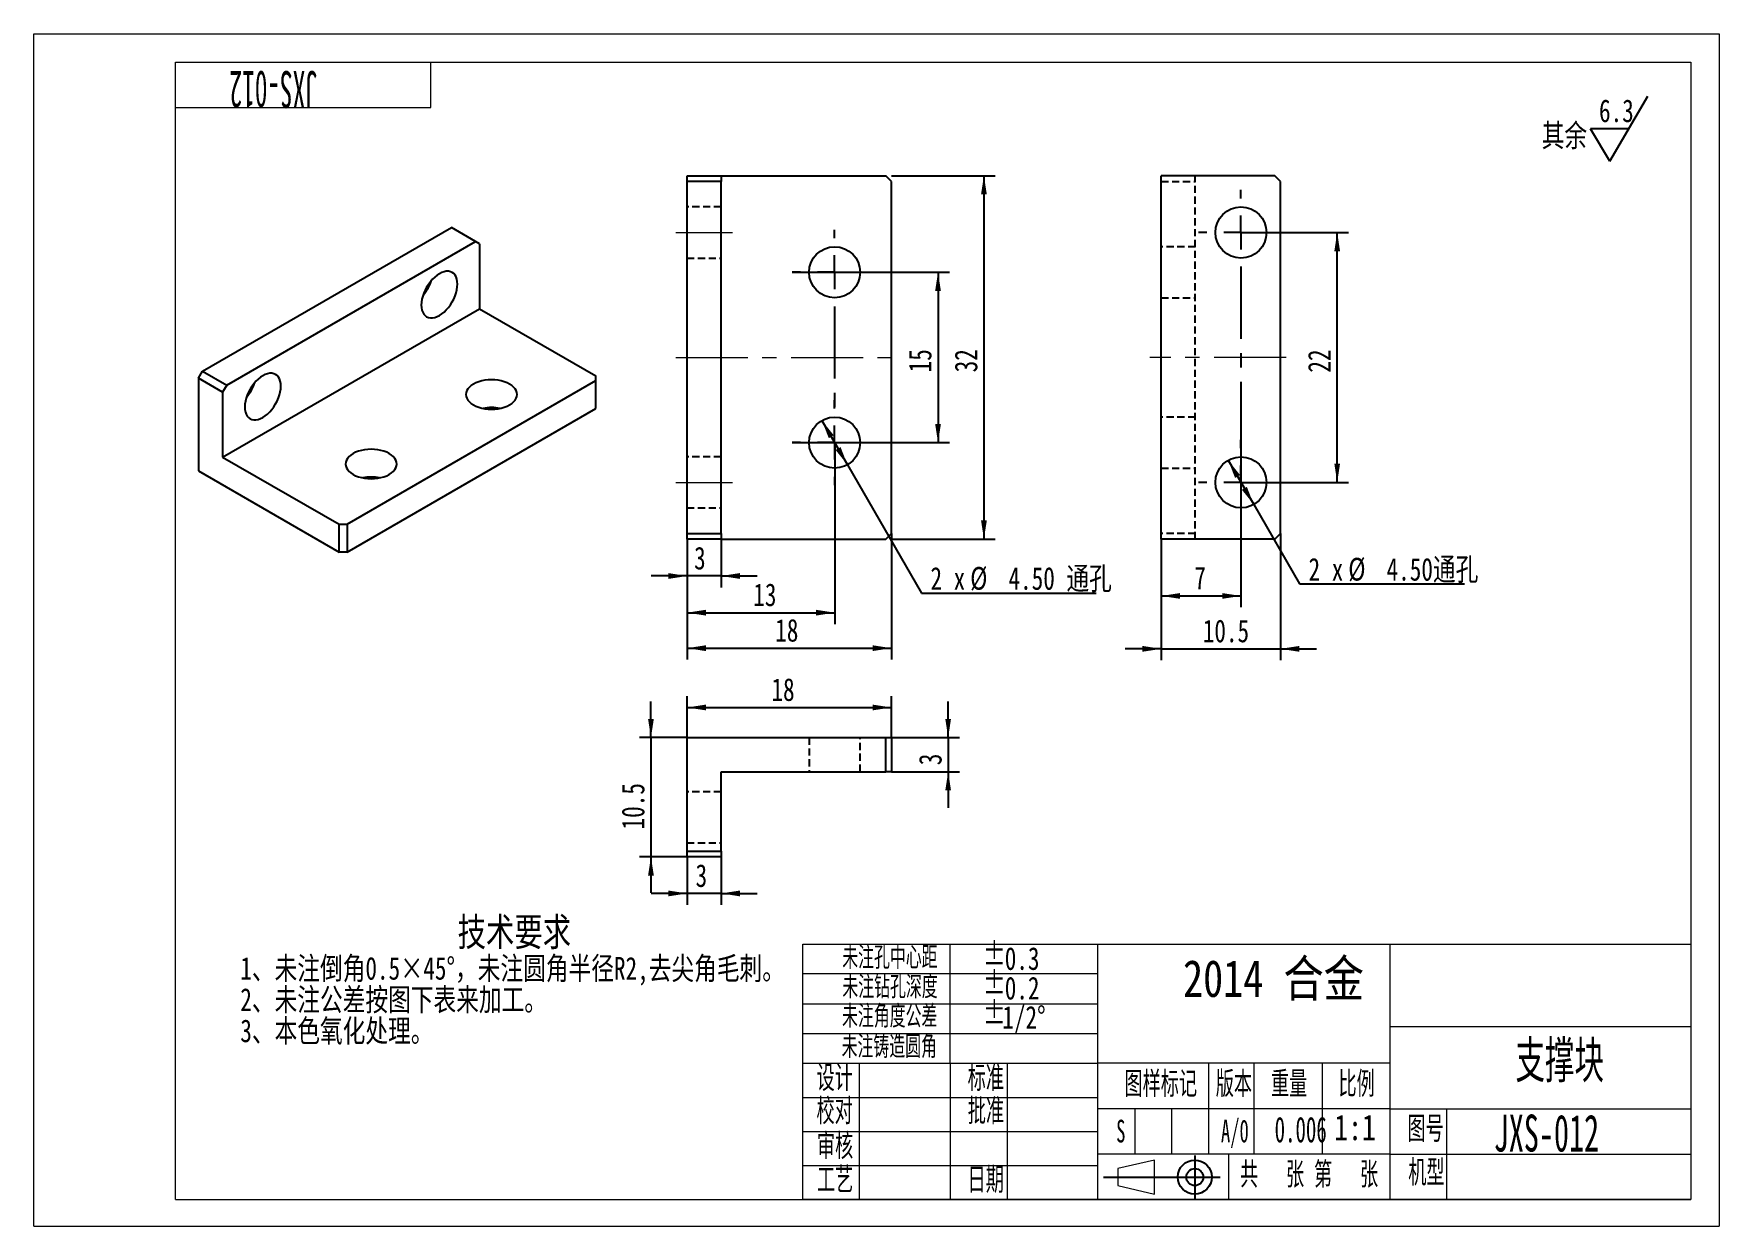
# Model space of a CAD drawing. Header units: millimetres. Extents: x 0 to 297, y 0 to 210.
import ezdxf

# ---------------------------------------------------------------- set-up
doc = ezdxf.new("R2010")
doc.units = ezdxf.units.MM
doc.linetypes.add('CENTERX2', pattern=[20.32, 12.7, -2.54, 2.54, -2.54])
doc.linetypes.add('HIDDEN', pattern=[1.905, 1.27, -0.635])
for name, color, linetype in [('04', 2, 'HIDDEN'), ('05', 4, 'CENTERX2'), ('06', 5, 'Continuous'), ('12', 3, 'Continuous')]:
    doc.layers.add(name, color=color, linetype=linetype)
doc.styles.add('SLDTEXTSTYLE0', font='HYSWLONGFANGSONG.TTF', dxfattribs={"bigfont": 'bigfont'})
doc.styles.add('SLDTEXTSTYLE1', font='HYSWLONGFANGSONG.TTF')
doc.styles.add('SLDTEXTSTYLE2', font='HYSWLONGFANGSONG.TTF', dxfattribs={"width": 0.8, "bigfont": 'bigfont'})
doc.styles.add('SLDTEXTSTYLE3', font='仿宋_GB2312', dxfattribs={"width": 0.8})
doc.styles.add('SLDTEXTSTYLE4', font='HYSWLONGFANGSONG.TTF', dxfattribs={"width": 0.67})
doc.styles.add('SLDTEXTSTYLE5', font='HYSWLONGFANGSONG.TTF', dxfattribs={"width": 0.8})
doc.styles.add('SLDTEXTSTYLE6', font='仿宋_GB2312', dxfattribs={"width": 0.8, "bigfont": 'bigfont'})
doc.dimstyles.new('SLDDIMSTYLE0', dxfattribs={"dimtxt": 4, "dimasz": 3.302, "dimexe": 0, "dimexo": 0.0625, "dimgap": 1, "dimtad": 2, "dimlfac": 0.5, "dimrnd": 1e-09, "dimzin": 12, "dimdsep": 46, "dimtxsty": 'SLDTEXTSTYLE1', "dimsah": 1, "dimcen": 0.09, "dimadec": 0, "dimazin": 3, "dimtfac": 1, "dimtofl": 0, "dimtmove": 0, "dimatfit": 3, "dimfxl": 1, "dimfrac": 2, "dimtolj": 1, "dimtzin": 12, "dimarcsym": 0})
doc.dimstyles.new('SLDDIMSTYLE1', dxfattribs={"dimtxt": 4, "dimasz": 3.302, "dimexe": 0, "dimexo": 0.0625, "dimgap": 1, "dimtad": 2, "dimlfac": 0.5, "dimrnd": 1e-09, "dimzin": 12, "dimdsep": 46, "dimtxsty": 'SLDTEXTSTYLE1', "dimsah": 1, "dimcen": 0.09, "dimadec": 0, "dimazin": 3, "dimtfac": 1, "dimtmove": 0, "dimatfit": 0, "dimfxl": 1, "dimfrac": 2, "dimtolj": 1, "dimtzin": 12, "dimarcsym": 0})
doc.dimstyles.new('SLDDIMSTYLE2', dxfattribs={"dimtxt": 4, "dimasz": 3.302, "dimexe": 0, "dimexo": 0.0625, "dimgap": 1, "dimtad": 0, "dimtih": 1, "dimtoh": 1, "dimdec": 0, "dimlfac": 0.5, "dimrnd": 1e-09, "dimzin": 12, "dimdsep": 46, "dimtxsty": 'SLDTEXTSTYLE1', "dimsah": 1, "dimcen": 0, "dimadec": 0, "dimazin": 3, "dimtfac": 1, "dimtmove": 0, "dimatfit": 3, "dimfxl": 1, "dimfrac": 2, "dimtolj": 1, "dimtzin": 12, "dimarcsym": 0})

# ---------------------------------------------------------------- blocks, each defined once
blk = doc.blocks.new('块2')
at = {"color": 7, "linetype": 'Continuous', "lineweight": 15}
for p, q in [((265.02, 12.24), (258.52, 10.74)), ((265.02, 6.24), (265.02, 12.24)), ((258.52, 10.74), (258.52, 7.74)), ((258.52, 7.74), (265.02, 6.24))]:
    blk.add_line(p, q, dxfattribs=at)
for p, q in [((272.1, 13.04), (272.1, 5.42)), ((256.01, 9.24), (276.57, 9.24))]:
    blk.add_line(p, q)
for radius in [3, 1.5]:
    blk.add_circle((272.1, 9.24), radius)
blk = doc.blocks.new('SW_NOTE_0')
at = {"layer": '12', "color": 0, "attachment_point": 1, "style": 'SLDTEXTSTYLE0'}
for s, insert, char_height in [('技术要求', (0, 6.45), 5), ('1、未注倒角0.5×45°，未注圆角半径R2,去尖角毛刺。', (-38.28, -0.47), 4), ('2、未注公差按图下表来加工。', (-38.28, -5.97), 4), ('3、本色氧化处理。', (-38.28, -11.47), 4)]:
    blk.add_mtext(s, dxfattribs=dict(at, insert=insert, char_height=char_height))
blk = doc.blocks.new('SW_SFSYMBOL_0')
at = {"layer": '12', "color": 0}
for p, q in [((1.88, -5.71), (8.62, 5.71)), ((1.88, -5.71), (-1.49, 0)), ((5.25, 0), (-1.49, 0))]:
    blk.add_line(p, q, dxfattribs=at)
at = {"layer": '12', "color": 0, "insert": (0, 5.16), "char_height": 4, "attachment_point": 1, "style": 'SLDTEXTSTYLE1'}
blk.add_mtext('6.3', dxfattribs=at)
blk = doc.blocks.new('_D')
at = {"layer": '12', "transparency": 16777216}
for p, q in [((151.14, 185), (169.44, 185)), ((167.44, 185), (167.44, 121)), ((151.14, 121), (169.44, 121))]:
    blk.add_line(p, q, dxfattribs=at)
for points in [[(167.44, 185), (166.93, 181.69), (167.95, 181.69)], [(167.44, 121), (167.95, 124.3), (166.93, 124.3)]]:
    blk.add_solid(points, dxfattribs=at)
at = {"layer": '12', "transparency": 16777216, "insert": (162.28, 150.37, -4.5), "char_height": 4, "attachment_point": 1, "rotation": 90, "style": 'SLDTEXTSTYLE1'}
blk.add_mtext('32', dxfattribs=at)
blk = doc.blocks.new('_D_1')
at = {"layer": '12', "transparency": 16777216}
for p, q in [((133.64, 168), (161.35, 168)), ((159.35, 168), (159.35, 138)), ((133.64, 138), (161.35, 138))]:
    blk.add_line(p, q, dxfattribs=at)
for points in [[(159.35, 168), (158.84, 164.69), (159.86, 164.69)], [(159.35, 138), (159.86, 141.3), (158.84, 141.3)]]:
    blk.add_solid(points, dxfattribs=at)
at = {"layer": '12', "transparency": 16777216, "insert": (154.19, 150.37, -4.5), "char_height": 4, "attachment_point": 1, "rotation": 90, "style": 'SLDTEXTSTYLE1'}
blk.add_mtext('15', dxfattribs=at)
blk = doc.blocks.new('_D_2')
at = {"layer": '12', "transparency": 16777216}
for p, q in [((151.14, 122), (151.14, 99.8)), ((115.14, 121), (115.14, 99.8)), ((115.14, 101.8), (151.14, 101.8))]:
    blk.add_line(p, q, dxfattribs=at)
for points in [[(115.14, 101.8), (118.44, 101.29), (118.44, 102.31)], [(151.14, 101.8), (147.83, 102.31), (147.83, 101.29)]]:
    blk.add_solid(points, dxfattribs=at)
at = {"layer": '12', "transparency": 16777216, "insert": (130.67, 106.95, -4.5), "char_height": 4, "attachment_point": 1, "style": 'SLDTEXTSTYLE1'}
blk.add_mtext('18', dxfattribs=at)
blk = doc.blocks.new('_D_3')
at = {"layer": '12', "transparency": 16777216}
for p, q in [((115.14, 121), (115.14, 112.51)), ((121.14, 121), (121.14, 112.51)), ((115.14, 114.51), (108.79, 114.51)), ((121.14, 114.51), (115.14, 114.51)), ((121.14, 114.51), (127.49, 114.51))]:
    blk.add_line(p, q, dxfattribs=at)
for points in [[(115.14, 114.51), (111.83, 115.02), (111.83, 114)], [(121.14, 114.51), (124.44, 114), (124.44, 115.02)]]:
    blk.add_solid(points, dxfattribs=at)
at = {"layer": '12', "transparency": 16777216, "insert": (116.37, 119.66, -4.5), "char_height": 4, "attachment_point": 1, "style": 'SLDTEXTSTYLE1'}
blk.add_mtext('3', dxfattribs=at)
blk = doc.blocks.new('_D_4')
at = {"layer": '12', "transparency": 16777216}
for p, q in [((141.14, 138), (141.14, 106.05)), ((115.14, 121), (115.14, 106.05)), ((115.14, 108.05), (141.14, 108.05))]:
    blk.add_line(p, q, dxfattribs=at)
for points in [[(115.14, 108.05), (118.44, 107.54), (118.44, 108.56)], [(141.14, 108.05), (137.83, 108.56), (137.83, 107.54)]]:
    blk.add_solid(points, dxfattribs=at)
at = {"layer": '12', "transparency": 16777216, "insert": (126.8, 113.21, -4.5), "char_height": 4, "attachment_point": 1, "style": 'SLDTEXTSTYLE1'}
blk.add_mtext('13', dxfattribs=at)
blk = doc.blocks.new('_D_5')
at = {"layer": '12', "transparency": 16777216}
for p, q in [((138.89, 141.89), (143.39, 134.1)), ((143.39, 134.1), (156.43, 111.5)), ((156.43, 111.5), (187.24, 111.5))]:
    blk.add_line(p, q, dxfattribs=at)
for points in [[(138.89, 141.89), (140.1, 138.78), (140.98, 139.29)], [(143.39, 134.1), (142.18, 137.21), (141.3, 136.7)]]:
    blk.add_solid(points, dxfattribs=at)
at = {"layer": '12', "transparency": 16777216, "char_height": 4, "attachment_point": 1}
for s, insert, style in [('2 x ', (158.02, 116.08, -4.5), 'SLDTEXTSTYLE1'), ('%%c', (165.02, 116.1, -4.5), 'SLDTEXTSTYLE1'), (' 4.50 通孔', (169.73, 116.08, -4.5), 'SLDTEXTSTYLE0')]:
    blk.add_mtext(s, dxfattribs=dict(at, insert=insert, style=style))
blk = doc.blocks.new('SW_CENTERMARKSYMBOL_0')
at = {"layer": '05', "color": 0}
for p, q in [((0, 6), (0, 7.5)), ((0, 0), (0, 3)), ((-6, 0), (-7.5, 0)), ((0, 0), (-3, 0)), ((0, 0), (0, -3)), ((0, 0), (3, 0)), ((6, 0), (7.5, 0)), ((0, -6), (0, -7.5))]:
    blk.add_line(p, q, dxfattribs=at)
blk = doc.blocks.new('SW_CENTERMARKSYMBOL_1')
at = {"layer": '05', "color": 0}
for p, q in [((0, 6), (0, 7.5)), ((0, 0), (0, 3)), ((-6, 0), (-7.5, 0)), ((0, 0), (-3, 0)), ((0, 0), (0, -3)), ((0, 0), (3, 0)), ((6, 0), (7.5, 0)), ((0, -6), (0, -7.5))]:
    blk.add_line(p, q, dxfattribs=at)
blk = doc.blocks.new('SW_CENTERMARKSYMBOL_2')
at = {"layer": '05', "color": 0}
for p, q in [((0, 6), (0, 7.5)), ((0, 0), (0, 3)), ((0, 0), (-3, 0)), ((0, 0), (3, 0)), ((0, 0), (0, -3)), ((6, 0), (7.5, 0)), ((-6, 0), (-7.5, 0)), ((0, -6), (0, -24)), ((0, -30), (0, -27)), ((-6, -30), (-7.5, -30)), ((0, -30), (-3, -30)), ((0, -30), (3, -30)), ((0, -30), (0, -33)), ((6, -30), (7.5, -30)), ((0, -36), (0, -37.5))]:
    blk.add_line(p, q, dxfattribs=at)
blk = doc.blocks.new('_D_6')
at = {"layer": '12', "transparency": 16777216}
for p, q in [((212.73, 138.5), (212.73, 109)), ((198.69, 121), (198.69, 109)), ((198.69, 111), (212.73, 111))]:
    blk.add_line(p, q, dxfattribs=at)
for points in [[(198.69, 111), (201.99, 110.49), (201.99, 111.5)], [(212.73, 111), (209.43, 111.5), (209.43, 110.49)]]:
    blk.add_solid(points, dxfattribs=at)
at = {"layer": '12', "transparency": 16777216, "insert": (204.51, 116.15, 12), "char_height": 4, "attachment_point": 1, "style": 'SLDTEXTSTYLE1'}
blk.add_mtext('7', dxfattribs=at)
blk = doc.blocks.new('_D_7')
at = {"layer": '12', "transparency": 16777216}
for p, q in [((219.69, 122), (219.69, 99.68)), ((198.69, 121), (198.69, 99.68)), ((198.69, 101.68), (192.34, 101.68)), ((198.69, 101.68), (219.69, 101.68)), ((219.69, 101.68), (226.04, 101.68))]:
    blk.add_line(p, q, dxfattribs=at)
for points in [[(198.69, 101.68), (195.38, 102.19), (195.38, 101.17)], [(219.69, 101.68), (222.99, 101.17), (222.99, 102.19)]]:
    blk.add_solid(points, dxfattribs=at)
at = {"layer": '12', "transparency": 16777216, "insert": (206, 106.84, 12), "char_height": 4, "attachment_point": 1, "style": 'SLDTEXTSTYLE1'}
blk.add_mtext('10.5', dxfattribs=at)
blk = doc.blocks.new('_D_8')
at = {"layer": '12', "transparency": 16777216}
for p, q in [((212.73, 175), (231.69, 175)), ((229.69, 131), (229.69, 175)), ((212.73, 131), (231.69, 131))]:
    blk.add_line(p, q, dxfattribs=at)
for points in [[(229.69, 175), (229.18, 171.69), (230.19, 171.69)], [(229.69, 131), (230.19, 134.3), (229.18, 134.3)]]:
    blk.add_solid(points, dxfattribs=at)
at = {"layer": '12', "transparency": 16777216, "insert": (224.53, 150.32, 12), "char_height": 4, "attachment_point": 1, "rotation": 90, "style": 'SLDTEXTSTYLE1'}
blk.add_mtext('22', dxfattribs=at)
blk = doc.blocks.new('_D_9')
at = {"layer": '12', "transparency": 16777216}
for p, q in [((210.48, 134.89), (214.98, 127.1)), ((214.98, 127.1), (223.05, 113.11)), ((223.05, 113.11), (252.11, 113.11))]:
    blk.add_line(p, q, dxfattribs=at)
for points in [[(210.48, 134.89), (211.69, 131.78), (212.57, 132.29)], [(214.98, 127.1), (213.77, 130.21), (212.89, 129.7)]]:
    blk.add_solid(points, dxfattribs=at)
at = {"layer": '12', "transparency": 16777216, "char_height": 4, "attachment_point": 1}
for s, insert, style in [('2 x ', (224.64, 117.69, 12), 'SLDTEXTSTYLE1'), ('%%c', (231.64, 117.71, 12), 'SLDTEXTSTYLE1'), (' 4.50通孔', (236.35, 117.69, 12), 'SLDTEXTSTYLE0')]:
    blk.add_mtext(s, dxfattribs=dict(at, insert=insert, style=style))
blk = doc.blocks.new('SW_CENTERMARKSYMBOL_3')
at = {"layer": '05', "color": 0}
for p, q in [((0, 6), (0, 7.5)), ((0, 0), (0, 3)), ((-6, 0), (-7.5, 0)), ((0, 0), (-3, 0)), ((0, 0), (0, -3)), ((0, 0), (3, 0)), ((6, 0), (7.5, 0)), ((0, -6), (0, -7.5))]:
    blk.add_line(p, q, dxfattribs=at)
blk = doc.blocks.new('SW_CENTERMARKSYMBOL_4')
at = {"layer": '05', "color": 0}
for p, q in [((0, 6), (0, 7.5)), ((0, 0), (0, 3)), ((-6, 0), (-7.5, 0)), ((0, 0), (-3, 0)), ((0, 0), (0, -3)), ((0, 0), (3, 0)), ((6, 0), (7.5, 0)), ((0, -6), (0, -7.5))]:
    blk.add_line(p, q, dxfattribs=at)
blk = doc.blocks.new('SW_CENTERMARKSYMBOL_5')
at = {"layer": '05', "color": 0}
for p, q in [((0, 6), (0, 7.5)), ((0, 0), (0, 3)), ((0, 0), (-3, 0)), ((0, 0), (3, 0)), ((0, 0), (0, -3)), ((6, 0), (7.5, 0)), ((-6, 0), (-7.5, 0)), ((0, -6), (0, -38)), ((0, -44), (0, -41)), ((-6, -44), (-7.5, -44)), ((0, -44), (-3, -44)), ((0, -44), (3, -44)), ((0, -44), (0, -47)), ((6, -44), (7.5, -44)), ((0, -50), (0, -51.5))]:
    blk.add_line(p, q, dxfattribs=at)
blk = doc.blocks.new('_D_10')
at = {"layer": '12', "transparency": 16777216}
for p, q in [((108.77, 86.05), (108.77, 92.4)), ((115.14, 86.05), (106.77, 86.05)), ((108.77, 86.05), (108.77, 65.05)), ((115.14, 65.05), (106.77, 65.05)), ((108.77, 65.05), (108.77, 58.7))]:
    blk.add_line(p, q, dxfattribs=at)
for points in [[(108.77, 86.05), (109.28, 89.35), (108.26, 89.35)], [(108.77, 65.05), (108.26, 61.75), (109.28, 61.75)]]:
    blk.add_solid(points, dxfattribs=at)
at = {"layer": '12', "transparency": 16777216, "insert": (103.61, 69.88), "char_height": 4, "attachment_point": 1, "rotation": 90, "style": 'SLDTEXTSTYLE1'}
blk.add_mtext('10.5', dxfattribs=at)
blk = doc.blocks.new('_D_11')
at = {"layer": '12', "transparency": 16777216}
for p, q in [((161.14, 86.05), (161.14, 92.4)), ((151.14, 86.05), (163.14, 86.05)), ((161.14, 86.05), (161.14, 80.05)), ((151.14, 80.05), (163.14, 80.05)), ((161.14, 80.05), (161.14, 73.7))]:
    blk.add_line(p, q, dxfattribs=at)
for points in [[(161.14, 86.05), (161.64, 89.35), (160.63, 89.35)], [(161.14, 80.05), (160.63, 76.75), (161.64, 76.75)]]:
    blk.add_solid(points, dxfattribs=at)
at = {"layer": '12', "transparency": 16777216, "insert": (155.98, 81.19), "char_height": 4, "attachment_point": 1, "rotation": 90, "style": 'SLDTEXTSTYLE1'}
blk.add_mtext('3', dxfattribs=at)
blk = doc.blocks.new('_D_12')
at = {"layer": '12', "transparency": 16777216}
for p, q in [((115.14, 86.05), (115.14, 93.35)), ((151.14, 86.05), (151.14, 93.35)), ((115.14, 91.35), (151.14, 91.35))]:
    blk.add_line(p, q, dxfattribs=at)
for points in [[(115.14, 91.35), (118.44, 90.85), (118.44, 91.86)], [(151.14, 91.35), (147.83, 91.86), (147.83, 90.85)]]:
    blk.add_solid(points, dxfattribs=at)
at = {"layer": '12', "transparency": 16777216, "insert": (130, 96.51), "char_height": 4, "attachment_point": 1, "style": 'SLDTEXTSTYLE1'}
blk.add_mtext('18', dxfattribs=at)
blk = doc.blocks.new('_D_13')
at = {"layer": '12', "transparency": 16777216}
for p, q in [((115.14, 65.05), (115.14, 56.61)), ((121.14, 65.05), (121.14, 56.61)), ((115.14, 58.61), (108.79, 58.61)), ((121.14, 58.61), (115.14, 58.61)), ((121.14, 58.61), (127.49, 58.61))]:
    blk.add_line(p, q, dxfattribs=at)
for points in [[(115.14, 58.61), (111.83, 59.12), (111.83, 58.1)], [(121.14, 58.61), (124.44, 58.1), (124.44, 59.12)]]:
    blk.add_solid(points, dxfattribs=at)
at = {"layer": '12', "transparency": 16777216, "insert": (116.63, 63.76), "char_height": 4, "attachment_point": 1, "style": 'SLDTEXTSTYLE1'}
blk.add_mtext('3', dxfattribs=at)

msp = doc.modelspace()

# ---------------------------------------------------------------- linework, layer by layer
for p, q in [((115.136, 184.996), (121.136, 184.996)), ((115.136, 183.996), (115.136, 184.996)), ((121.136, 184.996), (121.136, 183.996)), ((121.136, 184.996), (150.136, 184.996)), ((151.136, 183.996), (150.136, 184.996)), ((218.685, 184.996), (198.685, 184.996)), ((198.685, 120.996), (198.685, 184.996)), ((219.685, 183.996), (218.685, 184.996)), ((115.136, 121.996), (115.136, 183.996)), ((121.136, 183.996), (115.136, 183.996)), ((121.136, 121.996), (121.136, 183.996)), ((151.136, 121.996), (151.136, 183.996)), ((219.685, 121.996), (219.685, 183.996)), ((29.768, 150.56), (73.609, 175.869)), ((77.852, 173.42), (73.609, 175.869)), ((34.011, 148.111), (77.852, 173.42)), ((78.559, 173.011), (77.852, 173.42)), ((78.559, 173.011), (78.559, 161.58)), ((33.304, 135.455), (78.559, 161.58)), ((78.559, 161.58), (99.065, 149.742)), ((29.061, 149.335), (29.768, 150.56)), ((29.061, 149.335), (29.061, 133.005)), ((33.304, 146.886), (29.061, 149.335)), ((29.768, 150.56), (34.011, 148.111)), ((55.224, 123.617), (99.065, 148.925)), ((99.065, 148.925), (99.065, 149.742)), ((99.065, 144.026), (99.065, 148.925)), ((34.011, 148.111), (33.304, 146.886)), ((33.304, 146.886), (33.304, 135.455)), ((55.224, 118.717), (99.065, 144.026)), ((33.304, 135.455), (53.81, 123.617)), ((29.061, 133.005), (53.81, 118.717)), ((53.81, 118.717), (53.81, 123.617)), ((53.81, 123.617), (55.224, 123.617)), ((55.224, 123.617), (55.224, 118.717)), ((115.136, 121.996), (121.136, 121.996)), ((115.136, 120.996), (115.136, 121.996)), ((121.136, 121.996), (121.136, 120.996)), ((150.136, 120.996), (151.136, 121.996)), ((218.685, 120.996), (219.685, 121.996)), ((121.136, 120.996), (115.136, 120.996)), ((121.136, 120.996), (150.136, 120.996)), ((218.685, 120.996), (198.685, 120.996)), ((55.224, 118.717), (53.81, 118.717)), ((115.136, 66.049), (115.136, 86.049)), ((115.136, 86.049), (150.136, 86.049)), ((150.136, 80.049), (150.136, 86.049)), ((150.136, 86.049), (151.136, 86.049)), ((151.136, 86.049), (151.136, 80.049)), ((121.136, 66.049), (121.136, 80.049)), ((121.136, 80.049), (150.136, 80.049)), ((151.136, 80.049), (150.136, 80.049)), ((115.136, 66.049), (121.136, 66.049)), ((115.136, 65.049), (115.136, 66.049)), ((121.136, 66.049), (121.136, 65.049)), ((121.136, 65.049), (115.136, 65.049))]:
    msp.add_line(p, q)
at = {"color": 7, "linetype": 'CENTERX2', "lineweight": 0, "true_color": 0xffffff}
for p, q in [((113.136, 174.996), (123.136, 174.996)), ((113.136, 152.996), (152.136, 152.996)), ((220.685, 152.996), (196.685, 152.996)), ((113.136, 130.996), (123.136, 130.996))]:
    msp.add_line(p, q, dxfattribs=at)
at = {"flags": 128}
for points in [[(74.67, 165.901), (74.643, 166.365), (74.561, 166.79), (74.428, 167.167), (74.243, 167.492), (74.012, 167.758), (73.738, 167.961), (73.425, 168.098), (73.079, 168.165), (72.705, 168.162), (72.311, 168.089), (71.903, 167.947), (71.488, 167.739), (71.072, 167.467), (70.664, 167.138), (70.27, 166.756), (69.897, 166.328), (69.551, 165.861), (69.238, 165.364), (68.963, 164.844), (68.732, 164.311), (68.548, 163.773), (68.414, 163.241), (68.333, 162.723), (68.306, 162.227), (68.333, 161.763), (68.414, 161.339), (68.548, 160.961), (68.732, 160.636), (68.963, 160.37), (69.238, 160.167), (69.551, 160.031), (69.897, 159.964), (70.27, 159.966), (70.664, 160.04), (71.072, 160.181), (71.488, 160.39), (71.903, 160.661), (72.311, 160.99), (72.705, 161.372), (73.079, 161.8), (73.425, 162.267), (73.738, 162.765), (74.012, 163.285), (74.243, 163.818), (74.428, 164.355), (74.561, 164.887), (74.643, 165.406), (74.67, 165.901)], [(43.557, 147.94), (43.53, 148.404), (43.449, 148.829), (43.315, 149.206), (43.131, 149.531), (42.9, 149.797), (42.625, 150), (42.312, 150.137), (41.966, 150.204), (41.593, 150.201), (41.199, 150.128), (40.79, 149.986), (40.375, 149.778), (39.96, 149.506), (39.552, 149.177), (39.157, 148.795), (38.784, 148.367), (38.438, 147.9), (38.125, 147.403), (37.851, 146.883), (37.619, 146.35), (37.435, 145.812), (37.302, 145.28), (37.22, 144.762), (37.193, 144.266), (37.22, 143.802), (37.302, 143.378), (37.435, 143), (37.619, 142.675), (37.851, 142.409), (38.125, 142.206), (38.438, 142.07), (38.784, 142.003), (39.157, 142.006), (39.552, 142.079), (39.96, 142.22), (40.375, 142.429), (40.79, 142.7), (41.199, 143.029), (41.593, 143.411), (41.966, 143.84), (42.312, 144.306), (42.625, 144.804), (42.9, 145.324), (43.131, 145.857), (43.315, 146.394), (43.449, 146.927), (43.53, 147.445), (43.557, 147.94)], [(77.498, 144.639), (77.941, 144.415), (78.43, 144.226), (78.958, 144.076), (79.516, 143.967), (80.093, 143.9), (80.68, 143.878), (81.268, 143.9), (81.845, 143.967), (82.402, 144.076), (82.93, 144.226), (83.42, 144.415), (83.862, 144.639), (84.25, 144.895), (84.577, 145.177), (84.838, 145.482), (85.027, 145.804), (85.142, 146.137), (85.18, 146.476), (85.142, 146.815), (85.027, 147.148), (84.838, 147.47), (84.577, 147.775), (84.25, 148.057), (83.862, 148.313), (83.42, 148.537), (82.93, 148.726), (82.402, 148.876), (81.845, 148.985), (81.268, 149.052), (80.68, 149.074), (80.093, 149.052), (79.516, 148.985), (78.958, 148.876), (78.43, 148.726), (77.941, 148.537), (77.498, 148.313), (77.11, 148.057), (76.783, 147.775), (76.523, 147.47), (76.334, 147.148), (76.219, 146.815), (76.18, 146.476), (76.219, 146.137), (76.334, 145.804), (76.523, 145.482), (76.783, 145.177), (77.11, 144.895), (77.498, 144.639)], [(56.285, 132.393), (56.728, 132.169), (57.217, 131.98), (57.745, 131.83), (58.302, 131.721), (58.88, 131.654), (59.467, 131.632), (60.054, 131.654), (60.632, 131.721), (61.189, 131.83), (61.717, 131.98), (62.206, 132.169), (62.649, 132.393), (63.037, 132.648), (63.364, 132.931), (63.624, 133.236), (63.814, 133.558), (63.928, 133.891), (63.967, 134.23), (63.928, 134.569), (63.814, 134.902), (63.624, 135.224), (63.364, 135.529), (63.037, 135.811), (62.649, 136.067), (62.206, 136.291), (61.717, 136.48), (61.189, 136.63), (60.632, 136.739), (60.054, 136.806), (59.467, 136.828), (58.88, 136.806), (58.302, 136.739), (57.745, 136.63), (57.217, 136.48), (56.728, 136.291), (56.285, 136.067), (55.897, 135.811), (55.57, 135.529), (55.31, 135.224), (55.12, 134.902), (55.005, 134.569), (54.967, 134.23), (55.005, 133.891), (55.12, 133.558), (55.31, 133.236), (55.57, 132.931), (55.897, 132.648), (56.285, 132.393)]]:
    msp.add_lwpolyline(points, dxfattribs=at)
for centre in [(212.727, 174.996), (141.136, 167.996), (141.136, 137.996), (212.727, 130.996)]:
    msp.add_circle(centre, 4.5)
for centre, radius, start, end in [((62.925, 169.007), 7.587, 318.59258, 341.4128), ((31.813, 151.046), 7.587, 318.59258, 341.4128), ((80.68, 136.587), 7.589, 78.61516, 101.38484), ((59.467, 124.341), 7.589, 78.61516, 101.38484)]:
    msp.add_arc(centre, radius, start, end)
at = {"layer": '04'}
for p, q in [((204.685, 120.996), (204.685, 184.996)), ((198.685, 183.996), (204.685, 183.996)), ((121.136, 179.496), (115.136, 179.496)), ((204.685, 172.496), (198.685, 172.496)), ((115.136, 170.496), (121.136, 170.496)), ((198.685, 163.496), (204.685, 163.496)), ((204.685, 142.496), (198.685, 142.496)), ((121.136, 135.496), (115.136, 135.496)), ((198.685, 133.496), (204.685, 133.496)), ((115.136, 126.496), (121.136, 126.496)), ((204.685, 121.996), (198.685, 121.996)), ((136.636, 86.049), (136.636, 80.049)), ((145.636, 80.049), (145.636, 86.049)), ((121.136, 76.507), (115.136, 76.507)), ((115.136, 67.507), (121.136, 67.507))]:
    msp.add_line(p, q, dxfattribs=at)
at = {"layer": '06', "color": 5, "linetype": 'Continuous', "lineweight": 0, "true_color": 0x0000ff}
for p, q in [((0.011, 0), (0.011, 210)), ((0.011, 210), (297.011, 210)), ((297.011, 210), (297.011, 0)), ((25.011, 4.693), (25.011, 205)), ((25.011, 205), (292.011, 205)), ((70.011, 197), (70.011, 205)), ((292.011, 205), (292.011, 4.693)), ((25.011, 197), (70.011, 197)), ((135.511, 4.693), (135.511, 49.693)), ((135.511, 49.693), (292.011, 49.693)), ((161.511, 28.693), (161.511, 49.693)), ((187.511, 4.693), (187.511, 49.693)), ((239.011, 4.693), (239.011, 49.693)), ((292.011, 49.693), (292.011, 4.693)), ((187.511, 44.443), (135.511, 44.443)), ((135.511, 39.193), (187.511, 39.193)), ((135.511, 33.943), (187.511, 33.943)), ((239.011, 35.193), (292.011, 35.193)), ((135.511, 28.693), (187.511, 28.693)), ((145.511, 4.693), (145.511, 28.693)), ((161.511, 28.693), (161.511, 4.693)), ((171.511, 28.693), (171.511, 4.693)), ((239.011, 28.693), (187.511, 28.693)), ((207.011, 28.693), (207.011, 12.693)), ((215.011, 28.693), (215.011, 12.693)), ((227.011, 28.693), (227.011, 12.693)), ((135.511, 22.693), (187.511, 22.693)), ((239.011, 20.693), (187.511, 20.693)), ((194.011, 20.693), (194.011, 12.693)), ((200.511, 20.693), (200.511, 12.693)), ((239.011, 20.693), (292.011, 20.693)), ((249.011, 4.693), (249.011, 20.693)), ((135.511, 16.693), (187.511, 16.693)), ((239.011, 12.693), (187.511, 12.693)), ((210.511, 12.693), (210.511, 4.693)), ((239.011, 12.693), (292.011, 12.693)), ((135.511, 10.693), (187.511, 10.693)), ((25.011, 4.693), (292.011, 4.693)), ((292.011, 4.693), (135.511, 4.693)), ((0.011, 0), (297.011, 0))]:
    msp.add_line(p, q, dxfattribs=at)

# ---------------------------------------------------------------- block references
msp.add_blockref('块2', (-67.513, -0.581))
at = {"layer": '05'}
for name, p in [('SW_CENTERMARKSYMBOL_4', (212.727, 174.996)), ('SW_CENTERMARKSYMBOL_5', (212.727, 174.996)), ('SW_CENTERMARKSYMBOL_0', (141.136, 167.996)), ('SW_CENTERMARKSYMBOL_2', (141.136, 167.996)), ('SW_CENTERMARKSYMBOL_1', (141.136, 137.996)), ('SW_CENTERMARKSYMBOL_3', (212.727, 130.996))]:
    msp.add_blockref(name, p, dxfattribs=at)
at = {"layer": '12'}
for name, p in [('SW_SFSYMBOL_0', (275.82, 193.274)), ('SW_NOTE_0', (74.694, 47.893))]:
    msp.add_blockref(name, p, dxfattribs=at)

# ---------------------------------------------------------------- texts
at = {"layer": '12', "insert": (42.307, 196.917), "char_height": 6.5, "attachment_point": 2, "rotation": 180, "style": 'SLDTEXTSTYLE4'}
msp.add_mtext('JXS-012', dxfattribs=at)
at = {"layer": '12'}
for s, insert, char_height, attachment_point, style in [('其余', (265.72, 194.097), 4, 1, 'SLDTEXTSTYLE0'), ('未注孔中心距', (142.475, 49.204), 3.5, 1, 'SLDTEXTSTYLE2'), ('%%p', (167.226, 50.041), 4, 1, 'SLDTEXTSTYLE1'), ('0.3', (171.109, 49.147), 4, 1, 'SLDTEXTSTYLE1'), ('2014 合金', (218.46, 46.891), 6.5, 2, 'SLDTEXTSTYLE6'), ('未注钻孔深度', (142.492, 44.018), 3.5, 1, 'SLDTEXTSTYLE2'), ('%%p', (167.226, 44.937), 4, 1, 'SLDTEXTSTYLE1'), ('0.2', (171.109, 43.936), 4, 1, 'SLDTEXTSTYLE1'), ('未注角度公差', (142.437, 38.858), 3.5, 1, 'SLDTEXTSTYLE2'), ('%%p', (167.226, 39.664), 4, 1, 'SLDTEXTSTYLE1'), ('1/2°', (170.681, 38.787), 4, 1, 'SLDTEXTSTYLE1'), ('未注铸造圆角', (142.368, 33.516), 3.5, 1, 'SLDTEXTSTYLE2'), ('支撑块', (268.896, 32.561), 6.5, 2, 'SLDTEXTSTYLE2'), ('设计', (137.953, 28.243), 4, 1, 'SLDTEXTSTYLE2'), ('标准', (164.578, 28.243), 4, 1, 'SLDTEXTSTYLE2'), ('图样标记', (192.202, 27.199), 4, 1, 'SLDTEXTSTYLE2'), ('版本', (208.286, 27.199), 4, 1, 'SLDTEXTSTYLE2'), ('重量', (218.011, 27.199), 4, 1, 'SLDTEXTSTYLE2'), ('比例', (229.911, 27.199), 4, 1, 'SLDTEXTSTYLE2'), ('校对', (137.944, 22.4), 4, 1, 'SLDTEXTSTYLE2'), ('批准', (164.589, 22.4), 4, 1, 'SLDTEXTSTYLE2'), ('S', (191.558, 18.76), 4, 2, 'SLDTEXTSTYLE5'), ('A/0', (209.207, 18.777), 4, 1, 'SLDTEXTSTYLE5'), ('0.006', (223.255, 19.28), 4.5, 2, 'SLDTEXTSTYLE5'), ('1:1', (232.828, 19.661), 4.5, 2, 'SLDTEXTSTYLE3'), ('图号', (242.068, 19.286), 4, 1, 'SLDTEXTSTYLE2'), ('JXS-012', (266.549, 19.659), 6.5, 2, 'SLDTEXTSTYLE5'), ('审核', (138.018, 16.249), 4, 1, 'SLDTEXTSTYLE2'), ('机型', (242.202, 11.59), 4, 1, 'SLDTEXTSTYLE2'), ('工艺', (138.02, 10.305), 4, 1, 'SLDTEXTSTYLE2'), ('日期', (164.55, 10.305), 4, 1, 'SLDTEXTSTYLE2'), ('共   张', (212.574, 11.239), 4, 1, 'SLDTEXTSTYLE2'), ('第   张', (225.608, 11.239), 4, 1, 'SLDTEXTSTYLE2')]:
    msp.add_mtext(s, dxfattribs=dict(at, insert=insert, char_height=char_height, attachment_point=attachment_point, style=style))

# ---------------------------------------------------------------- dimensions: what is measured, and where the dimension line sits
for base, p1, p2, angle, dimstyle, picture, middle in [((164.963, 120.996), (151.136, 184.996), (151.136, 120.996), 90, 'SLDDIMSTYLE0', '_D', (164.963, 152.996)), ((229.685, 174.996), (212.727, 130.996), (212.727, 174.996), 90, 'SLDDIMSTYLE0', '_D_8', (229.685, 152.955)), ((156.873, 137.996), (141.136, 167.996), (141.136, 137.996), 90, 'SLDDIMSTYLE0', '_D_1', (156.873, 152.996)), ((108.768, 65.049), (115.136, 86.049), (115.136, 65.049), 90, 'SLDDIMSTYLE0', '_D_10', (108.768, 74.263)), ((161.136, 80.049), (151.136, 86.049), (151.136, 80.049), 90, 'SLDDIMSTYLE1', '_D_11', (161.136, 82.947)), ((115.136, 58.609), (121.136, 65.049), (115.136, 65.049), 0, 'SLDDIMSTYLE1', '_D_13', (118.382, 58.609))]:
    dim = msp.add_linear_dim(base=base, p1=p1, p2=p2, angle=angle, dimstyle=dimstyle, dxfattribs=at)
    dim.commit()
    dim.dimension.update_dxf_attribs({"geometry": picture, "text_midpoint": middle, "dimtype": 160})
for p1, p2, text, picture, middle in [((143.38573, 134.09872), (138.88699, 141.89367), '<> x %%c 4.50 通孔\\P', '_D_5', (172.6281, 113.68451)), ((214.976, 127.099), (210.478, 134.894), '<> x %%c 4.50通孔\\P', '_D_9', (238.373, 115.295))]:
    dim = msp.add_diameter_dim_2p(p1=p1, p2=p2, text=text, dimstyle='SLDDIMSTYLE2', override={"dimpost": '<>'}, dxfattribs=at)
    dim.commit()
    dim.dimension.update_dxf_attribs({"geometry": picture, "text_midpoint": middle, "dimtype": 163})
for base, p1, p2, dimstyle, picture, middle in [((141.136, 108.052), (115.136, 120.996), (141.136, 137.996), 'SLDDIMSTYLE0', '_D_4', (129.428, 108.052)), ((212.727, 110.996), (198.685, 120.996), (212.727, 138.496), 'SLDDIMSTYLE0', '_D_6', (206.259, 110.996)), ((151.136, 101.798), (115.136, 120.996), (151.136, 121.996), 'SLDDIMSTYLE0', '_D_2', (133.301, 101.798)), ((219.685, 101.68), (198.685, 120.996), (219.685, 121.996), 'SLDDIMSTYLE0', '_D_7', (210.388, 101.68)), ((115.136, 114.507), (121.136, 120.996), (115.136, 120.996), 'SLDDIMSTYLE1', '_D_3', (118.127, 114.507)), ((151.136, 91.355), (115.136, 86.049), (151.136, 86.049), 'SLDDIMSTYLE0', '_D_12', (132.626, 91.355))]:
    dim = msp.add_linear_dim(base=base, p1=p1, p2=p2, dimstyle=dimstyle, dxfattribs=at)
    dim.commit()
    dim.dimension.update_dxf_attribs({"geometry": picture, "text_midpoint": middle, "dimtype": 160})

doc.saveas('drawing.dxf')
